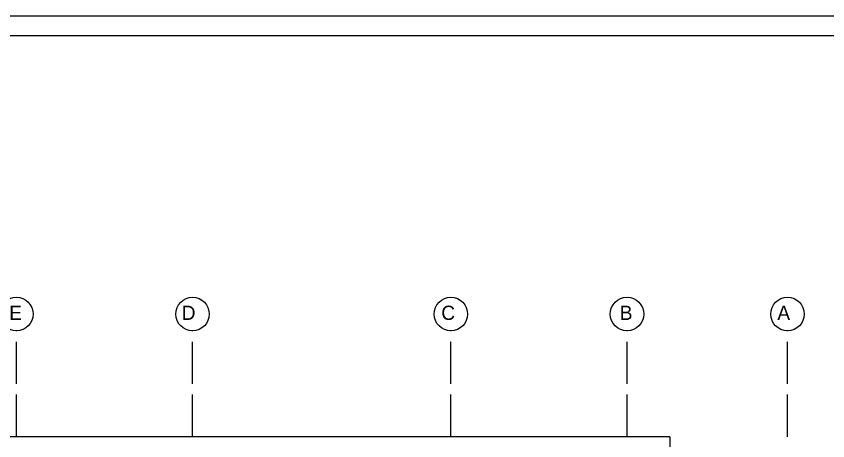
# Model space of a CAD drawing. Header units: metres. Extents: x -525 to 413, y -37 to 272.
# Drawn here: x 306.97 to 327.7, y 104.35 to 115.2 of the extents above; entities that cross this region are included whole.
import ezdxf

# ---------------------------------------------------------------- set-up
doc = ezdxf.new("R2010")
doc.units = ezdxf.units.M
doc.header["$MEASUREMENT"] = 0
for name, pattern in [('0', [0]), ('ACAD_ISO02W100', [15, 12, -3]), ('DOT', [0.25, 0, -0.25])]:
    doc.linetypes.add(name, pattern=pattern)
doc.layers.get('0').update_dxf_attribs({"color": 254})
for name, color, linetype in [('CORTE123', 254, 'Continuous'), ('L.COLUMNA', 254, 'Continuous'), ('letra', 254, 'DOT')]:
    doc.layers.add(name, color=color, linetype=linetype)
doc.styles.get("Standard").update_dxf_attribs({"font": 'HTOWERT.TTF', "height": 0.08})

msp = doc.modelspace()

# ---------------------------------------------------------------- linework, layer by layer
msp.add_line((323.668, 104.452), (323.668, 101.752))
at = {"linetype": 'Continuous'}
for points in [[(339.254, 115.195), (279.854, 115.195), (279.854, 73.195), (339.254, 73.195)], [(338.754, 114.695), (280.354, 114.695), (280.354, 73.695), (338.754, 73.695)]]:
    msp.add_lwpolyline(points, close=True, dxfattribs=at)
at = {"ltscale": 0.2}
for centre in [(306.972, 107.588), (311.472, 107.588), (318.072, 107.588), (322.572, 107.588), (326.672, 107.588)]:
    msp.add_circle(centre, 0.428, dxfattribs=at)
at = {"layer": 'CORTE123', "linetype": '0', "ltscale": 0.004}
msp.add_line((323.668, 104.452), (291.274, 104.452), dxfattribs=at)
at = {"layer": 'L.COLUMNA', "linetype": 'ACAD_ISO02W100', "ltscale": 0.09}
for p, q in [((306.972, 104.452), (306.972, 107.16)), ((311.472, 104.452), (311.472, 107.16)), ((318.072, 104.452), (318.072, 107.16)), ((322.572, 104.452), (322.572, 107.16)), ((326.672, 104.452), (326.672, 107.16))]:
    msp.add_line(p, q, dxfattribs=at)

# ---------------------------------------------------------------- texts
at = {"layer": 'letra', "linetype": 'ACAD_ISO02W100', "ltscale": 0.009}
for s, p in [('E', (306.789, 107.438)), ('D', (311.197, 107.438)), ('C', (317.828, 107.438)), ('B', (322.387, 107.438)), ('A', (326.413, 107.438))]:
    msp.add_text(s, height=0.364, dxfattribs=at).set_placement(p)

doc.saveas('drawing.dxf')
